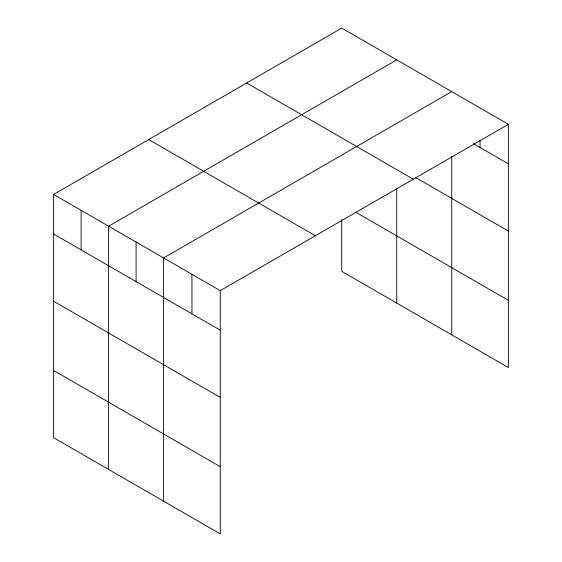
<?xml version="1.0" encoding="UTF-8"?>
<svg xmlns="http://www.w3.org/2000/svg" width="562" height="562" viewBox="0 0 562 562"><rect width="100%" height="100%" fill="white"/><g stroke="black" fill="none" stroke-linecap="round" stroke-linejoin="round"><path stroke-width="0.84" d="M508.378 124.314L220.262 290.652L220.262 533.9L53.622 437.686L53.622 194.445L341.738 28.1L508.378 124.314L508.378 367.555L341.738 271.348L341.738 219.637M396.73 59.853L108.614 226.191L108.614 469.439M451.722 91.599L163.605 257.944L163.605 501.185M473.344 143.64L508.378 163.872M415.311 177.353L508.378 231.087M246.655 82.993L413.302 179.208M355.858 212.281L508.378 300.34M148.698 139.552L315.345 235.759M53.622 194.445L220.262 290.652M53.622 234.003L220.262 330.21M53.622 301.218L220.262 397.432M53.622 370.47L220.262 466.685M480.053 140.633L480.053 147.511M451.722 156.152L451.722 334.847M396.73 188.27L396.73 303.094M191.937 274.298L191.937 313.856M136.109 242.067L136.109 281.625M81.118 210.314L81.118 249.879"/></g></svg>
